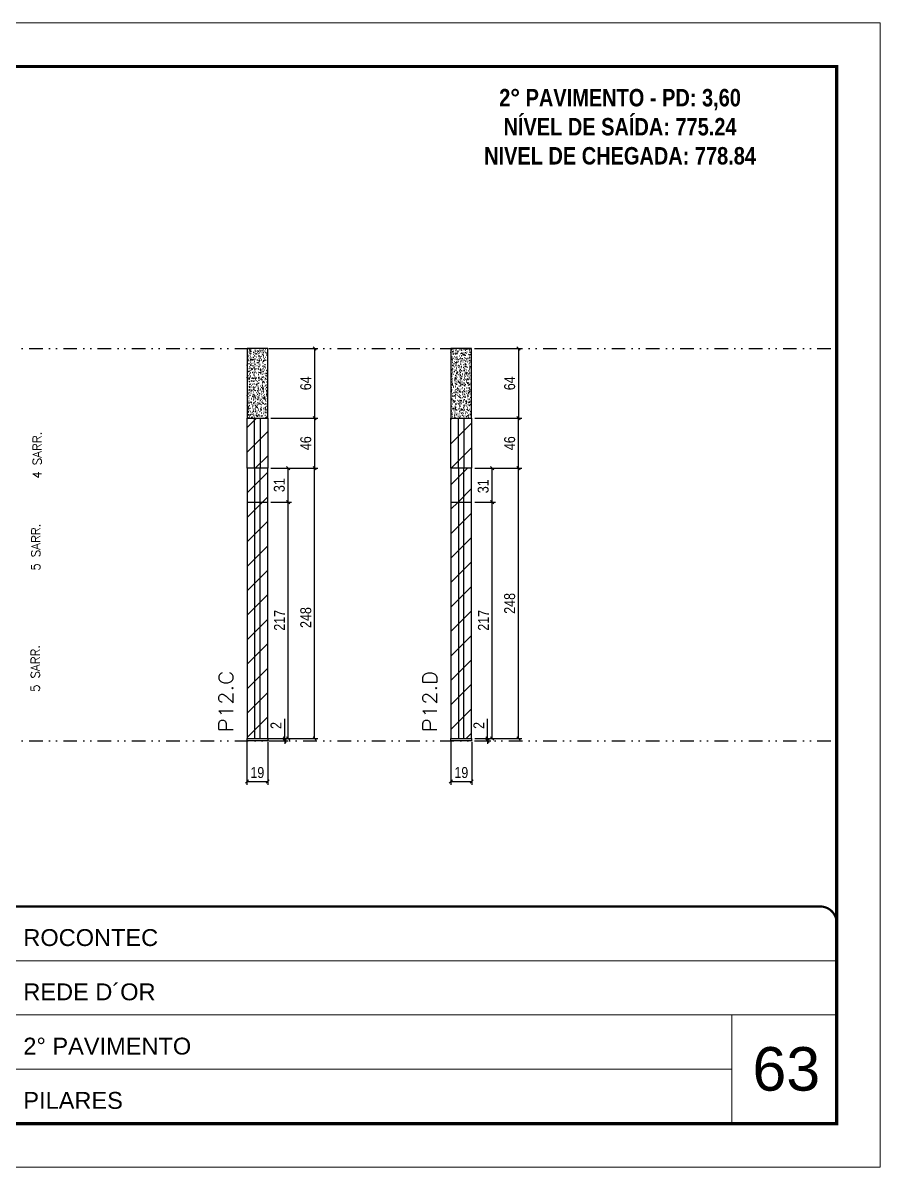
# Model space of a CAD drawing. Extents: x 2949 to 9203, y -16089 to 12527.
# Drawn here: x 6844 to 7631, y -5752 to -4702 of the extents above; entities that cross this region are included whole.
import ezdxf

# ---------------------------------------------------------------- set-up
doc = ezdxf.new("R2010")
doc.units = 0
for name, pattern in [('CONTINUO', [0]), ('DASHED', [0.75, 0.5, -0.25]), ('DIVIDE2', [0.625, 0.25, -0.125, 0, -0.125, 0, -0.125])]:
    doc.linetypes.add(name, pattern=pattern)
for name, color, linetype, lineweight in [('CARIMBO', 255, 'Continuous', 9), ('Folhas', 255, 'Continuous', 9), ('Hachura', 251, 'Continuous', 9), ('SARRAFO DE PRESSAO', 251, 'DASHED', 9), ('Texto Seção', 7, 'Continuous', 15)]:
    doc.layers.add(name, color=color, linetype=linetype, lineweight=lineweight)
for name, color, linetype in [('COTA', 241, 'Continuous'), ('NOMENCLATURA', 7, 'Continuous'), ('Nível', 160, 'Continuous'), ('Painéis', 200, 'Continuous'), ('SARR_2.2x7', 40, 'Continuous')]:
    doc.layers.add(name, color=color, linetype=linetype)
doc.styles.add('ARIAL', font='arial.ttf')
doc.styles.add('COTA TECNICA', font='techl___.ttf', dxfattribs={"height": 10})
doc.styles.add('COTA TECNICA-50', font='techl___.ttf', dxfattribs={"height": 10})
doc.styles.add('REGUA-120', font='ROMANS.shx', dxfattribs={"height": 15})
doc.styles.add('ROMANC', font='techb___.ttf', dxfattribs={"height": 2.5})
doc.styles.add('ROMANS', font='romans.shx')
doc.dimstyles.new('COTA PAINEL-50', dxfattribs={"dimtxt": 10, "dimasz": 3, "dimexe": 3, "dimexo": 3, "dimgap": 3, "dimtad": 1, "dimdec": 1, "dimzin": 12, "dimdsep": 46, "dimtxsty": 'COTA TECNICA-50', "dimblk1": 'OBLIQUE', "dimblk2": 'OBLIQUE', "dimsah": 1, "dimcen": 0.9, "dimclrd": 4, "dimclre": 4, "dimclrt": 240, "dimadec": 1, "dimazin": 3, "dimtfac": 1, "dimtdec": 1, "dimtmove": 0, "dimatfit": 3, "dimfxl": 1, "dimtolj": 1, "dimtzin": 12, "dimarcsym": 0})
doc.dimstyles.new('PAINEL', dxfattribs={"dimtxt": 10, "dimasz": 3, "dimexe": 3, "dimexo": 3, "dimgap": 3, "dimtad": 1, "dimdec": 1, "dimzin": 12, "dimdsep": 46, "dimtxsty": 'COTA TECNICA', "dimblk1": 'OBLIQUE', "dimblk2": 'OBLIQUE', "dimsah": 1, "dimcen": 0.9, "dimclrd": 4, "dimclre": 4, "dimclrt": 240, "dimadec": 1, "dimazin": 3, "dimtfac": 1, "dimtdec": 1, "dimtmove": 0, "dimatfit": 3, "dimfxl": 1, "dimtolj": 1, "dimtzin": 12, "dimarcsym": 0})
pattern_1 = [(45, (-122874.967, -37644.947), (-11.2253202, 11.2253202), [])]

# ---------------------------------------------------------------- blocks, each defined once
blk = doc.blocks.new('9999999999')
at = {"color": 30, "linetype": 'CONTINUO'}
for p, q in [((98564.6, 34379.6), (99584, 34379.6)), ((98564.6, 34329.8), (99488, 34329.8)), ((99584, 34329.8), (99488, 34329.8)), ((99488, 34329.8), (99488, 34230.2)), ((98564.6, 34280), (99488, 34280))]:
    blk.add_line(p, q, dxfattribs=at)
at = {"color": 30, "linetype": 'CONTINUO', "const_width": 2}
blk.add_lwpolyline([(99584, 34230.2), (99584, 34414.4, 0.414214), (99569, 34429.4), (98229, 34429.4, 0.414214), (98214, 34414.4), (98214, 34245.2, 0.414214), (98229, 34230.2), (99584, 34230.2)], format="xyb", dxfattribs=at)
at = {"layer": 'Folhas'}
blk.add_lwpolyline([(98139, 34190.2), (99624, 34190.2), (99624, 35240.2), (98139, 35240.2)], close=True, dxfattribs=at)
at = {"layer": 'Folhas', "color": 30, "const_width": 3}
blk.add_lwpolyline([(98214, 34230.2), (99584, 34230.2), (99584, 35200.2), (98214, 35200.2)], close=True, dxfattribs=at)
at = {"color": 7, "linetype": 'Continuous', "ltscale": 5, "style": 'ARIAL'}
for s, height, p in [('ROCONTEC', 15.48, (98837.7, 34393.1)), ('REDE D´OR', 15.48, (98837.7, 34343.3)), ('2° PAVIMENTO', 15.483, (98837.7, 34293.5)), ('PILARES', 15.48, (98837.7, 34243.7))]:
    blk.add_text(s, height=height, dxfattribs=at).set_placement(p)
blk = doc.blocks.new('_Oblique')
at = {"color": 0, "linetype": 'ByBlock', "lineweight": -2}
blk.add_line((-0.5, -0.5), (0.5, 0.5), dxfattribs=at)
blk = doc.blocks.new('*D2107')
at = {"layer": 'COTA', "color": 4, "lineweight": -2, "transparency": 16777216}
for p, q in [((7050, -5361.6), (7050, -5401)), ((7069, -5361.6), (7069, -5401)), ((7050, -5398), (7069, -5398))]:
    blk.add_line(p, q, dxfattribs=at)
at = {"layer": 'Defpoints', "color": 0, "transparency": 16777216}
for p in [(7050, -5358.6), (7069, -5358.6), (7069, -5398)]:
    blk.add_point(p, dxfattribs=at)
at = {"layer": 'COTA', "color": 4, "lineweight": -2, "transparency": 16777216, "xscale": 3, "yscale": 3, "zscale": 3, "rotation": 180}
blk.add_blockref('_Oblique', (7050, -5398), dxfattribs=at)
at = {"layer": 'COTA', "color": 4, "lineweight": -2, "transparency": 16777216, "xscale": 3, "yscale": 3, "zscale": 3}
blk.add_blockref('_Oblique', (7069, -5398), dxfattribs=at)
at = {"layer": 'COTA', "color": 240, "transparency": 16777216, "insert": (7059.5, -5389.9), "char_height": 10, "attachment_point": 5, "style": 'COTA TECNICA'}
blk.add_mtext('\\A1;19', dxfattribs=at)
blk = doc.blocks.new('*D2108')
at = {"layer": 'COTA', "color": 4, "lineweight": -2, "transparency": 16777216}
for p, q in [((7084.6, -5358.6), (7084.6, -5340.5)), ((7072, -5358.6), (7087.6, -5358.6)), ((7072, -5360.6), (7087.6, -5360.6)), ((7084.6, -5360.6), (7084.6, -5358.6)), ((7084.6, -5360.6), (7084.6, -5363.6))]:
    blk.add_line(p, q, dxfattribs=at)
at = {"layer": 'Defpoints', "color": 0, "transparency": 16777216}
for p in [(7069, -5358.6), (7069, -5360.6), (7084.6, -5358.6)]:
    blk.add_point(p, dxfattribs=at)
at = {"layer": 'COTA', "color": 4, "lineweight": -2, "transparency": 16777216, "xscale": 3, "yscale": 3, "zscale": 3}
for p, rotation in [((7084.6, -5358.6), 270), ((7084.6, -5360.6), 90)]:
    blk.add_blockref('_Oblique', p, dxfattribs=dict(at, rotation=rotation))
at = {"layer": 'COTA', "color": 240, "transparency": 16777216, "insert": (7076.6, -5346.6), "char_height": 10, "attachment_point": 5, "rotation": 90, "style": 'COTA TECNICA-50'}
blk.add_mtext('\\A1;2', dxfattribs=at)
blk = doc.blocks.new('*D2119')
at = {"layer": 'COTA', "color": 4, "linetype": 'ByBlock', "lineweight": -2, "transparency": 16777216}
for p, q in [((7072, -5000.6), (7115.1, -5000.6)), ((7112.1, -5000.6), (7112.1, -5064.6)), ((7072, -5064.6), (7115.1, -5064.6))]:
    blk.add_line(p, q, dxfattribs=at)
at = {"layer": 'Defpoints', "color": 0, "linetype": 'ByBlock', "transparency": 16777216}
for p in [(7069, -5000.6), (7069, -5064.6), (7112.1, -5064.6)]:
    blk.add_point(p, dxfattribs=at)
at = {"layer": 'COTA', "color": 4, "linetype": 'ByBlock', "lineweight": -2, "transparency": 16777216, "xscale": 3, "yscale": 3, "zscale": 3}
for p, rotation in [((7112.1, -5000.6), 90), ((7112.1, -5064.6), 270)]:
    blk.add_blockref('_Oblique', p, dxfattribs=dict(at, rotation=rotation))
at = {"layer": 'COTA', "color": 240, "linetype": 'ByBlock', "transparency": 16777216, "insert": (7104, -5032.6), "char_height": 10, "attachment_point": 5, "rotation": 90, "style": 'COTA TECNICA'}
blk.add_mtext('\\A1;64', dxfattribs=at)
blk = doc.blocks.new('*D2120')
at = {"layer": 'COTA', "color": 4, "linetype": 'ByBlock', "lineweight": -2, "transparency": 16777216}
for p, q in [((7072, -5110.6), (7115.1, -5110.6)), ((7112.1, -5358.6), (7112.1, -5110.6)), ((7072, -5358.6), (7115.1, -5358.6))]:
    blk.add_line(p, q, dxfattribs=at)
at = {"layer": 'Defpoints', "color": 0, "linetype": 'ByBlock', "transparency": 16777216}
for p in [(7069, -5110.6), (7112.1, -5110.6), (7069, -5358.6)]:
    blk.add_point(p, dxfattribs=at)
at = {"layer": 'COTA', "color": 4, "linetype": 'ByBlock', "lineweight": -2, "transparency": 16777216, "xscale": 3, "yscale": 3, "zscale": 3}
for p, rotation in [((7112.1, -5110.6), 90), ((7112.1, -5358.6), 270)]:
    blk.add_blockref('_Oblique', p, dxfattribs=dict(at, rotation=rotation))
at = {"layer": 'COTA', "color": 240, "linetype": 'ByBlock', "transparency": 16777216, "insert": (7104, -5247.6), "char_height": 10, "attachment_point": 5, "rotation": 90, "style": 'COTA TECNICA'}
blk.add_mtext('\\A1;248', dxfattribs=at)
blk = doc.blocks.new('*D2109')
at = {"layer": 'COTA', "color": 4, "lineweight": -2, "transparency": 16777216}
for p, q in [((7237.2, -5361.6), (7237.2, -5401)), ((7256.2, -5361.6), (7256.2, -5401)), ((7237.2, -5398), (7256.2, -5398))]:
    blk.add_line(p, q, dxfattribs=at)
at = {"layer": 'Defpoints', "color": 0, "transparency": 16777216}
for p in [(7237.2, -5358.6), (7256.2, -5358.6), (7256.2, -5398)]:
    blk.add_point(p, dxfattribs=at)
at = {"layer": 'COTA', "color": 4, "lineweight": -2, "transparency": 16777216, "xscale": 3, "yscale": 3, "zscale": 3, "rotation": 180}
blk.add_blockref('_Oblique', (7237.2, -5398), dxfattribs=at)
at = {"layer": 'COTA', "color": 4, "lineweight": -2, "transparency": 16777216, "xscale": 3, "yscale": 3, "zscale": 3}
blk.add_blockref('_Oblique', (7256.2, -5398), dxfattribs=at)
at = {"layer": 'COTA', "color": 240, "transparency": 16777216, "insert": (7246.7, -5389.9), "char_height": 10, "attachment_point": 5, "style": 'COTA TECNICA'}
blk.add_mtext('\\A1;19', dxfattribs=at)
blk = doc.blocks.new('*D2110')
at = {"layer": 'COTA', "color": 4, "lineweight": -2, "transparency": 16777216}
for p, q in [((7270.8, -5358.6), (7270.8, -5340.5)), ((7259.2, -5358.6), (7273.8, -5358.6)), ((7259.2, -5360.6), (7273.8, -5360.6)), ((7270.8, -5360.6), (7270.8, -5358.6)), ((7270.8, -5360.6), (7270.8, -5363.6))]:
    blk.add_line(p, q, dxfattribs=at)
at = {"layer": 'Defpoints', "color": 0, "transparency": 16777216}
for p in [(7256.2, -5358.6), (7256.2, -5360.6), (7270.8, -5358.6)]:
    blk.add_point(p, dxfattribs=at)
at = {"layer": 'COTA', "color": 4, "lineweight": -2, "transparency": 16777216, "xscale": 3, "yscale": 3, "zscale": 3}
for p, rotation in [((7270.8, -5358.6), 270), ((7270.8, -5360.6), 90)]:
    blk.add_blockref('_Oblique', p, dxfattribs=dict(at, rotation=rotation))
at = {"layer": 'COTA', "color": 240, "transparency": 16777216, "insert": (7262.8, -5346.6), "char_height": 10, "attachment_point": 5, "rotation": 90, "style": 'COTA TECNICA-50'}
blk.add_mtext('\\A1;2', dxfattribs=at)
blk = doc.blocks.new('*D2121')
at = {"layer": 'COTA', "color": 4, "linetype": 'ByBlock', "lineweight": -2, "transparency": 16777216}
for p, q in [((7259.2, -5000.6), (7302.2, -5000.6)), ((7299.2, -5000.6), (7299.2, -5064.6)), ((7259.2, -5064.6), (7302.2, -5064.6))]:
    blk.add_line(p, q, dxfattribs=at)
at = {"layer": 'Defpoints', "color": 0, "linetype": 'ByBlock', "transparency": 16777216}
for p in [(7256.2, -5000.6), (7256.2, -5064.6), (7299.2, -5064.6)]:
    blk.add_point(p, dxfattribs=at)
at = {"layer": 'COTA', "color": 4, "linetype": 'ByBlock', "lineweight": -2, "transparency": 16777216, "xscale": 3, "yscale": 3, "zscale": 3}
for p, rotation in [((7299.2, -5000.6), 90), ((7299.2, -5064.6), 270)]:
    blk.add_blockref('_Oblique', p, dxfattribs=dict(at, rotation=rotation))
at = {"layer": 'COTA', "color": 240, "linetype": 'ByBlock', "transparency": 16777216, "insert": (7291.1, -5032.6), "char_height": 10, "attachment_point": 5, "rotation": 90, "style": 'COTA TECNICA'}
blk.add_mtext('\\A1;64', dxfattribs=at)
blk = doc.blocks.new('*D2122')
at = {"layer": 'COTA', "color": 4, "linetype": 'ByBlock', "lineweight": -2, "transparency": 16777216}
for p, q in [((7259.2, -5110.6), (7302.2, -5110.6)), ((7299.2, -5358.6), (7299.2, -5110.6)), ((7259.2, -5358.6), (7302.2, -5358.6))]:
    blk.add_line(p, q, dxfattribs=at)
at = {"layer": 'Defpoints', "color": 0, "linetype": 'ByBlock', "transparency": 16777216}
for p in [(7256.2, -5110.6), (7299.2, -5110.6), (7256.2, -5358.6)]:
    blk.add_point(p, dxfattribs=at)
at = {"layer": 'COTA', "color": 4, "linetype": 'ByBlock', "lineweight": -2, "transparency": 16777216, "xscale": 3, "yscale": 3, "zscale": 3}
for p, rotation in [((7299.2, -5110.6), 90), ((7299.2, -5358.6), 270)]:
    blk.add_blockref('_Oblique', p, dxfattribs=dict(at, rotation=rotation))
at = {"layer": 'COTA', "color": 240, "linetype": 'ByBlock', "transparency": 16777216, "insert": (7291.1, -5234.6), "char_height": 10, "attachment_point": 5, "rotation": 90, "style": 'COTA TECNICA'}
blk.add_mtext('\\A1;248', dxfattribs=at)
blk = doc.blocks.new('*D2123')
at = {"layer": 'COTA', "color": 4, "linetype": 'ByBlock', "lineweight": -2, "transparency": 16777216}
for p, q in [((7072, -5141.6), (7090.9, -5141.6)), ((7087.9, -5358.6), (7087.9, -5141.6)), ((7053, -5358.6), (7090.9, -5358.6))]:
    blk.add_line(p, q, dxfattribs=at)
at = {"layer": 'Defpoints', "color": 0, "linetype": 'ByBlock', "transparency": 16777216}
for p in [(7069, -5141.6), (7087.9, -5141.6), (7050, -5358.6)]:
    blk.add_point(p, dxfattribs=at)
at = {"layer": 'COTA', "color": 4, "linetype": 'ByBlock', "lineweight": -2, "transparency": 16777216, "xscale": 3, "yscale": 3, "zscale": 3}
for p, rotation in [((7087.9, -5141.6), 90), ((7087.9, -5358.6), 270)]:
    blk.add_blockref('_Oblique', p, dxfattribs=dict(at, rotation=rotation))
at = {"layer": 'COTA', "color": 240, "linetype": 'ByBlock', "transparency": 16777216, "insert": (7079.9, -5250.1), "char_height": 10, "attachment_point": 5, "rotation": 90, "style": 'COTA TECNICA'}
blk.add_mtext('\\A1;217', dxfattribs=at)
blk = doc.blocks.new('*D2124')
at = {"layer": 'COTA', "color": 4, "linetype": 'ByBlock', "lineweight": -2, "transparency": 16777216}
for p, q in [((7072, -5110.6), (7090.9, -5110.6)), ((7087.9, -5141.6), (7087.9, -5110.6)), ((7072, -5141.6), (7090.9, -5141.6))]:
    blk.add_line(p, q, dxfattribs=at)
at = {"layer": 'Defpoints', "color": 0, "linetype": 'ByBlock', "transparency": 16777216}
for p in [(7069, -5110.6), (7087.9, -5110.6), (7069, -5141.6)]:
    blk.add_point(p, dxfattribs=at)
at = {"layer": 'COTA', "color": 4, "linetype": 'ByBlock', "lineweight": -2, "transparency": 16777216, "xscale": 3, "yscale": 3, "zscale": 3}
for p, rotation in [((7087.9, -5110.6), 90), ((7087.9, -5141.6), 270)]:
    blk.add_blockref('_Oblique', p, dxfattribs=dict(at, rotation=rotation))
at = {"layer": 'COTA', "color": 240, "linetype": 'ByBlock', "transparency": 16777216, "insert": (7079.7, -5126.1), "char_height": 10, "attachment_point": 5, "rotation": 90, "style": 'COTA TECNICA'}
blk.add_mtext('\\A1;31', dxfattribs=at)
blk = doc.blocks.new('*D2125')
at = {"layer": 'COTA', "color": 4, "linetype": 'ByBlock', "lineweight": -2, "transparency": 16777216}
for p, q in [((7259.2, -5141.6), (7278.1, -5141.6)), ((7275.1, -5358.6), (7275.1, -5141.6)), ((7259.2, -5358.6), (7278.1, -5358.6))]:
    blk.add_line(p, q, dxfattribs=at)
at = {"layer": 'Defpoints', "color": 0, "linetype": 'ByBlock', "transparency": 16777216}
for p in [(7256.2, -5141.6), (7275.1, -5141.6), (7256.2, -5358.6)]:
    blk.add_point(p, dxfattribs=at)
at = {"layer": 'COTA', "color": 4, "linetype": 'ByBlock', "lineweight": -2, "transparency": 16777216, "xscale": 3, "yscale": 3, "zscale": 3}
for p, rotation in [((7275.1, -5141.6), 90), ((7275.1, -5358.6), 270)]:
    blk.add_blockref('_Oblique', p, dxfattribs=dict(at, rotation=rotation))
at = {"layer": 'COTA', "color": 240, "linetype": 'ByBlock', "transparency": 16777216, "insert": (7267, -5250.1), "char_height": 10, "attachment_point": 5, "rotation": 90, "style": 'COTA TECNICA'}
blk.add_mtext('\\A1;217', dxfattribs=at)
blk = doc.blocks.new('*D2126')
at = {"layer": 'COTA', "color": 4, "linetype": 'ByBlock', "lineweight": -2, "transparency": 16777216}
for p, q in [((7259.2, -5110.6), (7278.1, -5110.6)), ((7275.1, -5141.6), (7275.1, -5110.6)), ((7259.2, -5141.6), (7278.1, -5141.6))]:
    blk.add_line(p, q, dxfattribs=at)
at = {"layer": 'Defpoints', "color": 0, "linetype": 'ByBlock', "transparency": 16777216}
for p in [(7256.2, -5110.6), (7275.1, -5110.6), (7256.2, -5141.6)]:
    blk.add_point(p, dxfattribs=at)
at = {"layer": 'COTA', "color": 4, "linetype": 'ByBlock', "lineweight": -2, "transparency": 16777216, "xscale": 3, "yscale": 3, "zscale": 3}
for p, rotation in [((7275.1, -5110.6), 90), ((7275.1, -5141.6), 270)]:
    blk.add_blockref('_Oblique', p, dxfattribs=dict(at, rotation=rotation))
at = {"layer": 'COTA', "color": 240, "linetype": 'ByBlock', "transparency": 16777216, "insert": (7266.8, -5127.1), "char_height": 10, "attachment_point": 5, "rotation": 90, "style": 'COTA TECNICA'}
blk.add_mtext('\\A1;31', dxfattribs=at)
blk = doc.blocks.new('*D2117')
at = {"layer": 'COTA', "color": 4, "lineweight": -2, "transparency": 16777216}
for p, q in [((7259.2, -5064.6), (7302.2, -5064.6)), ((7299.2, -5110.6), (7299.2, -5064.6)), ((7259.2, -5110.6), (7302.2, -5110.6))]:
    blk.add_line(p, q, dxfattribs=at)
at = {"layer": 'Defpoints', "color": 0, "transparency": 16777216}
for p in [(7256.2, -5064.6), (7299.2, -5064.6), (7256.2, -5110.6)]:
    blk.add_point(p, dxfattribs=at)
at = {"layer": 'COTA', "color": 4, "lineweight": -2, "transparency": 16777216, "xscale": 3, "yscale": 3, "zscale": 3}
for p, rotation in [((7299.2, -5064.6), 90), ((7299.2, -5110.6), 270)]:
    blk.add_blockref('_Oblique', p, dxfattribs=dict(at, rotation=rotation))
at = {"layer": 'COTA', "color": 240, "transparency": 16777216, "insert": (7291.1, -5087.6), "char_height": 10, "attachment_point": 5, "rotation": 90, "style": 'COTA TECNICA'}
blk.add_mtext('\\A1;46', dxfattribs=at)
blk = doc.blocks.new('*D2118')
at = {"layer": 'COTA', "color": 4, "lineweight": -2, "transparency": 16777216}
for p, q in [((7072, -5064.6), (7115.1, -5064.6)), ((7112.1, -5064.6), (7112.1, -5110.6)), ((7072, -5110.6), (7115.1, -5110.6))]:
    blk.add_line(p, q, dxfattribs=at)
at = {"layer": 'Defpoints', "color": 0, "transparency": 16777216}
for p in [(7069, -5064.6), (7069, -5110.6), (7112.1, -5110.6)]:
    blk.add_point(p, dxfattribs=at)
at = {"layer": 'COTA', "color": 4, "lineweight": -2, "transparency": 16777216, "xscale": 3, "yscale": 3, "zscale": 3}
for p, rotation in [((7112.1, -5064.6), 90), ((7112.1, -5110.6), 270)]:
    blk.add_blockref('_Oblique', p, dxfattribs=dict(at, rotation=rotation))
at = {"layer": 'COTA', "color": 240, "transparency": 16777216, "insert": (7104, -5087.6), "char_height": 10, "attachment_point": 5, "rotation": 90, "style": 'COTA TECNICA'}
blk.add_mtext('\\A1;46', dxfattribs=at)

msp = doc.modelspace()

# ---------------------------------------------------------------- hatches: boundary and pattern name
at = {"layer": 'COTA', "linetype": 'ByBlock'}
h = msp.add_hatch(dxfattribs=at)
h.set_pattern_fill('AR-CONC', color=256, scale=0.03)
h.set_pattern_definition([(50, (-124621.552, -38790.522), (5.46554007, -0.47817257), [0.5715, -6.2865]), (355, (-124621.552, -38790.522), (-1.05730264, 5.73170536), [0.4572, -5.02921753]), (100.4514447, (-124621.0967, -38790.562), (4.40823741, 5.25353256), [0.48570026, -5.34270734]), (46.1842, (-124621.552, -38788.998), (8.13237123, -1.26126984), [0.85725, -9.42975]), (96.6355576, (-124620.8744, -38789.103), (7.122124, 7.42278374), [0.7285507, -8.01406824]), (351.184151, (-124621.552, -38788.998), (7.122124, 7.42278374), [0.685799, -7.54379196]), (21, (-124620.79, -38789.379), (4.54843174, -3.06795595), [0.5715, -6.2865]), (326, (-124620.79, -38789.379), (1.85406085, 5.52563898), [0.4572, -5.0292]), (71.451445, (-124620.411, -38789.6347), (6.40249258, 2.45768307), [0.48570026, -5.34269813]), (37.5, (-124621.5521, -38790.522), (0.092658098, 2.536651166), [0, -4.96824, 0, -5.1054, 0, -5.04825]), (7.5, (-124621.552, -38790.522), (2.004589875, 3.005417245), [0, -2.91084, 0, -4.85394, 0, -1.92405]), (327.5, (-124623.2514, -38790.522), (4.067717855, -0.17186232), [0, -1.905, 0, -5.9436, 0, -7.8867]), (317.5, (-124624.0134, -38790.522), (4.44387544, 0.76279473), [0, -2.4765, 0, -3.94716, 0, -5.6007])])
h.paths.add_polyline_path([(7069.03, -5000.61), (7050.03, -5000.61), (7050.03, -5064.61), (7069.03, -5064.61)])
h = msp.add_hatch(dxfattribs=at)
h.set_pattern_fill('AR-CONC', color=256, scale=0.03)
h.set_pattern_definition([(50, (-124654.5, -38810.522), (5.46554007, -0.47817257), [0.5715, -6.2865]), (355, (-124654.5, -38810.522), (-1.05730264, 5.73170536), [0.4572, -5.02921753]), (100.4514447, (-124654.0446, -38810.562), (4.40823741, 5.25353256), [0.48570026, -5.34270734]), (46.1842, (-124654.5, -38808.998), (8.13237123, -1.26126984), [0.85725, -9.42975]), (96.6355576, (-124653.822, -38809.103), (7.122124, 7.42278374), [0.7285507, -8.01406824]), (351.184151, (-124654.5, -38808.998), (7.122124, 7.42278374), [0.685799, -7.54379196]), (21, (-124653.738, -38809.379), (4.54843174, -3.06795595), [0.5715, -6.2865]), (326, (-124653.738, -38809.379), (1.85406085, 5.52563898), [0.4572, -5.0292]), (71.451445, (-124653.359, -38809.6347), (6.40249258, 2.45768307), [0.48570026, -5.34269813]), (37.5, (-124654.5, -38810.522), (0.092658098, 2.536651166), [0, -4.96824, 0, -5.1054, 0, -5.04825]), (7.5, (-124654.5, -38810.522), (2.004589875, 3.005417245), [0, -2.91084, 0, -4.85394, 0, -1.92405]), (327.5, (-124656.1993, -38810.522), (4.067717855, -0.17186232), [0, -1.905, 0, -5.9436, 0, -7.8867]), (317.5, (-124656.9613, -38810.522), (4.44387544, 0.76279473), [0, -2.4765, 0, -3.94716, 0, -5.6007])])
h.paths.add_polyline_path([(7256.15, -5000.61), (7237.15, -5000.61), (7237.15, -5064.61), (7256.15, -5064.61)])
at = {"layer": 'Hachura'}
h = msp.add_hatch(dxfattribs=at)
h.set_pattern_fill('ANSI31', color=256, scale=5)
h.paths.add_polyline_path([(7069.03, -5064.61), (7050.03, -5064.61), (7050.03, -5110.61), (7069.03, -5110.61)])
h = msp.add_hatch(dxfattribs=at)
h.set_pattern_fill('ANSI31', color=256, scale=5)
h.paths.add_polyline_path([(7256.15, -5064.61), (7237.15, -5064.61), (7237.15, -5110.61), (7256.15, -5110.61)])
at = {"layer": 'Hachura', "linetype": 'ByBlock'}
h = msp.add_hatch(dxfattribs=at)
h.set_pattern_fill('ANSI31', color=256, scale=5)
h.set_pattern_definition(pattern_1)
h.paths.add_polyline_path([(7069.03, -5110.61), (7050.03, -5110.61), (7050.03, -5141.61), (7069.03, -5141.61)])
h = msp.add_hatch(dxfattribs=at)
h.set_pattern_fill('ANSI31', color=256, scale=5)
h.set_pattern_definition(pattern_1)
h.paths.add_polyline_path([(7256.15, -5110.61), (7237.15, -5110.61), (7237.15, -5141.61), (7256.15, -5141.61)])
h = msp.add_hatch(dxfattribs=at)
h.set_pattern_fill('ANSI31', color=256, scale=5)
h.set_pattern_definition(pattern_1)
h.paths.add_polyline_path([(7069.03, -5141.61), (7050.03, -5141.61), (7050.03, -5358.61), (7069.03, -5358.61)])
h = msp.add_hatch(dxfattribs=at)
h.set_pattern_fill('ANSI31', color=256, scale=5)
h.set_pattern_definition(pattern_1)
h.paths.add_polyline_path([(7256.15, -5141.61), (7237.15, -5141.61), (7237.15, -5358.61), (7256.15, -5358.61)])

# ---------------------------------------------------------------- linework, layer by layer
at = {"layer": 'COTA', "linetype": 'ByBlock'}
for points in [[(7050.03, -5064.61), (7069.03, -5064.61), (7069.03, -5000.61), (7050.03, -5000.61)], [(7237.15, -5064.61), (7256.15, -5064.61), (7256.15, -5000.61), (7237.15, -5000.61)]]:
    msp.add_lwpolyline(points, close=True, dxfattribs=at)
at = {"layer": 'Nível', "color": 4, "linetype": 'DIVIDE2', "ltscale": 50}
for p, q in [((6221.03, -5000.61), (7591.03, -5000.61)), ((6221.03, -5360.61), (7591.03, -5360.61))]:
    msp.add_line(p, q, dxfattribs=at)
at = {"layer": 'Painéis'}
for p, q in [((7050.03, -5064.61), (7069.03, -5064.61)), ((7050.03, -5110.61), (7050.03, -5064.61)), ((7069.03, -5064.61), (7069.03, -5110.61)), ((7237.15, -5064.61), (7256.15, -5064.61)), ((7237.15, -5110.61), (7237.15, -5064.61)), ((7256.15, -5064.61), (7256.15, -5110.61)), ((7050.03, -5110.61), (7050.03, -5358.61)), ((7069.03, -5110.61), (7050.03, -5110.61)), ((7069.03, -5110.61), (7050.03, -5110.61)), ((7069.03, -5358.61), (7069.03, -5110.61)), ((7256.15, -5110.61), (7237.15, -5110.61)), ((7237.15, -5110.61), (7237.15, -5358.61)), ((7256.15, -5110.61), (7237.15, -5110.61)), ((7256.15, -5358.61), (7256.15, -5110.61)), ((7050.03, -5141.61), (7069.03, -5141.61)), ((7237.15, -5141.61), (7256.15, -5141.61)), ((7050.03, -5358.61), (7069.03, -5358.61)), ((7237.15, -5358.61), (7256.15, -5358.61))]:
    msp.add_line(p, q, dxfattribs=at)
for points in [[(7050.03, -5358.61), (7069.03, -5358.61), (7069.03, -5360.61), (7050.03, -5360.61)], [(7237.15, -5358.61), (7256.15, -5358.61), (7256.15, -5360.61), (7237.15, -5360.61)]]:
    msp.add_lwpolyline(points, close=True, dxfattribs=at)
at = {"layer": 'SARR_2.2x7'}
for p, q in [((7057.03, -5110.61), (7057.03, -5064.61)), ((7062.03, -5064.61), (7062.03, -5110.61)), ((7244.15, -5110.61), (7244.15, -5064.61)), ((7249.15, -5064.61), (7249.15, -5110.61)), ((7057.03, -5110.61), (7057.03, -5358.61)), ((7062.03, -5358.61), (7062.03, -5110.61)), ((7244.15, -5110.61), (7244.15, -5358.61)), ((7249.15, -5358.61), (7249.15, -5110.61))]:
    msp.add_line(p, q, dxfattribs=at)

# ---------------------------------------------------------------- block references
at = {"layer": 'SARRAFO DE PRESSAO', "color": 6, "linetype": 'ByBlock'}
msp.add_blockref('9999999999', (-91992.94, -39942.1), dxfattribs=at)

# ---------------------------------------------------------------- texts
at = {"layer": 'CARIMBO', "style": 'ARIAL'}
msp.add_text('63', height=40, dxfattribs=at).set_placement((7513.89, -5681.75))
at = {"layer": 'NOMENCLATURA', "color": 2, "insert": (7392.36, -4735.83), "char_height": 16, "attachment_point": 2, "style": 'ROMANC'}
msp.add_mtext_dynamic_manual_height_columns('\\P2° PAVIMENTO - PD: 3,60\\PNÍVEL DE SAÍDA: 775.24\\PNIVEL DE CHEGADA: 778.84', width=300.2766, gutter_width=1, heights=[0], dxfattribs=at)
at = {"layer": 'Texto Seção', "linetype": 'Continuous', "style": 'ROMANS'}
for s, p in [('4 SARR.', (6861.47, -5120.24)), ('5 SARR.', (6860.17, -5204.58)), ('5 SARR.', (6859.75, -5315.89))]:
    msp.add_text(s, height=8, rotation=90, dxfattribs=at).set_placement(p)
at = {"layer": 'Texto Seção', "style": 'REGUA-120', "width": 1.1}
for s, p in [('P12.C', (7037.23, -5352.71)), ('P12.D', (7224.38, -5352.71))]:
    msp.add_text(s, height=13, rotation=90, dxfattribs=at).set_placement(p)

# ---------------------------------------------------------------- dimensions: what is measured, and where the dimension line sits
at = {"layer": 'COTA', "linetype": 'ByBlock'}
for base, p1, p2, picture, middle in [((7112.11, -5064.61), (7069.03, -5000.61), (7069.03, -5064.61), '*D2119', (7104.01, -5032.61)), ((7299.24, -5064.61), (7256.15, -5000.61), (7256.15, -5064.61), '*D2121', (7291.13, -5032.61)), ((7299.24, -5110.61), (7256.15, -5358.61), (7256.15, -5110.61), '*D2122', (7291.14, -5234.61)), ((7087.93, -5141.61), (7050.03, -5358.61), (7069.03, -5141.61), '*D2123', (7079.86, -5250.11)), ((7275.06, -5141.61), (7256.15, -5358.61), (7256.15, -5141.61), '*D2125', (7266.99, -5250.11))]:
    dim = msp.add_linear_dim(base=base, p1=p1, p2=p2, angle=90, dimstyle='PAINEL', dxfattribs=at)
    dim.commit()
    dim.dimension.update_dxf_attribs({"geometry": picture, "text_midpoint": middle})
at = {"layer": 'COTA'}
for base, p1, p2, picture, middle in [((7112.11, -5110.61), (7069.03, -5064.61), (7069.03, -5110.61), '*D2118', (7104.01, -5087.61)), ((7299.24, -5064.61), (7256.15, -5110.61), (7256.15, -5064.61), '*D2117', (7291.13, -5087.61))]:
    dim = msp.add_linear_dim(base=base, p1=p1, p2=p2, angle=90, dimstyle='PAINEL', dxfattribs=at)
    dim.commit()
    dim.dimension.update_dxf_attribs({"geometry": picture, "text_midpoint": middle})
at = {"layer": 'COTA', "linetype": 'ByBlock'}
dim = msp.add_linear_dim(base=(7112.11, -5110.61), p1=(7069.03, -5358.61), p2=(7069.03, -5110.61), angle=90, dimstyle='PAINEL', dxfattribs=at)
dim.commit()
dim.dimension.update_dxf_attribs({"geometry": '*D2120', "text_midpoint": (7112.11, -5247.61), "dimtype": 160})
for base, p1, p2, picture, middle in [((7087.93, -5110.61), (7069.03, -5141.61), (7069.03, -5110.61), '*D2124', (7087.93, -5126.11)), ((7275.06, -5110.61), (7256.15, -5141.61), (7256.15, -5110.61), '*D2126', (7275.06, -5127.13))]:
    dim = msp.add_linear_dim(base=base, p1=p1, p2=p2, angle=90, dimstyle='PAINEL', override={"dimtmove": 1}, dxfattribs=at)
    dim.commit()
    dim.dimension.update_dxf_attribs({"geometry": picture, "text_midpoint": middle, "dimtype": 160})
at = {"layer": 'COTA'}
for base, p1, p2, picture, middle in [((7084.56, -5358.61), (7069.03, -5360.61), (7069.03, -5358.61), '*D2108', (7084.56, -5346.55)), ((7270.76, -5358.61), (7256.15, -5360.61), (7256.15, -5358.61), '*D2110', (7270.76, -5346.55))]:
    dim = msp.add_linear_dim(base=base, p1=p1, p2=p2, angle=90, dimstyle='COTA PAINEL-50', dxfattribs=at)
    dim.commit()
    dim.dimension.update_dxf_attribs({"geometry": picture, "text_midpoint": middle, "dimtype": 160})
for base, p1, p2, picture, middle in [((7069.03, -5397.95), (7050.03, -5358.61), (7069.03, -5358.61), '*D2107', (7059.53, -5389.87)), ((7256.15, -5397.95), (7237.15, -5358.61), (7256.15, -5358.61), '*D2109', (7246.65, -5389.87))]:
    dim = msp.add_linear_dim(base=base, p1=p1, p2=p2, dimstyle='PAINEL', override={"dimarcsym": 2}, dxfattribs=at)
    dim.commit()
    dim.dimension.update_dxf_attribs({"geometry": picture, "text_midpoint": middle})

doc.saveas('drawing.dxf')
